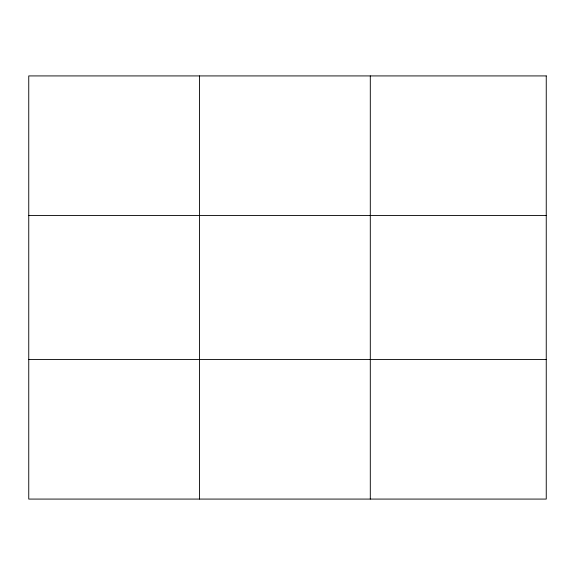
<?xml version="1.0" encoding="UTF-8"?>
<svg xmlns="http://www.w3.org/2000/svg" width="575" height="575" viewBox="0 0 575 575"><rect width="100%" height="100%" fill="white"/><g stroke="black" fill="none" stroke-linecap="round" stroke-linejoin="round"><path stroke-width="0.86" d="M199.525 499.078L199.525 75.922M370.3 499.078L370.3 75.922M28.75 215.568L546.25 215.568M28.75 359.433L546.25 359.433M546.25 75.922L546.25 499.078L28.75 499.078L28.75 75.922L546.25 75.922"/></g></svg>
